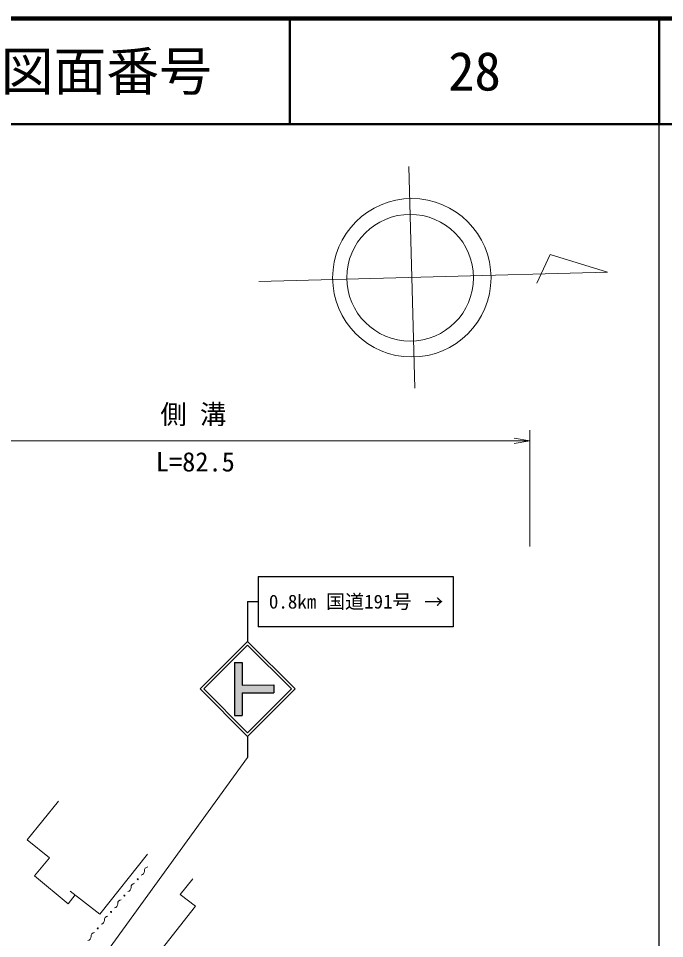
# Model space of a CAD drawing. Units: millimetres at full size, sheet at 1:1000; details may follow other scales. Extents: x 40000 to 680000, y 20000 to 380000.
# Drawn here: x 518294 to 579500, y 292860 to 380000 of the extents above; entities that cross this region are included whole.
import ezdxf
from ezdxf.enums import TextEntityAlignment as Align

# ---------------------------------------------------------------- set-up
doc = ezdxf.new("R2010")
doc.units = ezdxf.units.MM
doc.header["$LTSCALE"] = 1000
for name, color, linetype, lineweight in [('M-BGD', 7, 'Continuous', 13), ('M-BMK-SRVR', 3, 'Continuous', 13), ('M-STR-HTXT', 7, 'Continuous', 13), ('M-STR-STRC', 7, 'Continuous', 13), ('M-TTL', 2, 'Continuous', 140), ('M-TTL-BAND', 7, 'Continuous', 25), ('M-TTL-LINE', 7, 'Continuous', 50)]:
    doc.layers.add(name, color=color, linetype=linetype, lineweight=lineweight)
doc.layers.add('M-TTL-TXT', color=7, linetype='Continuous')
doc.styles.add('ＭＳ ゴシック', font='')
doc.styles.get('ＭＳ ゴシック').set_extended_font_data('MS Gothic')

# ---------------------------------------------------------------- blocks, each defined once
blk = doc.blocks.new('open_arrow')
at = {"color": 0, "linetype": 'Continuous', "lineweight": -2}
blk.add_lwpolyline([(7.5, 1.25), (0, 0), (7.5, -1.25)], dxfattribs=at)

msp = doc.modelspace()

# ---------------------------------------------------------------- hatches: boundary and pattern name
at = {"layer": 'M-STR-STRC'}
msp.add_hatch(color=256, dxfattribs=at).paths.add_polyline_path([(538748, 319000), (539498, 319000), (539498, 316875), (542498, 316876), (542498, 316126), (539498, 316125), (539499, 314000), (538749, 314000)])

# ---------------------------------------------------------------- linework, layer by layer
at = {"layer": 'M-BGD'}
for p, q in [((522089, 305859), (519126, 302206)), ((519126, 302206), (521226, 300515)), ((526023, 295174), (530533, 300856)), ((521226, 300515), (519812, 298813)), ((519812, 298813), (523016, 296163)), ((534813, 298534), (533620, 297028)), ((523209, 297343), (526023, 295174)), ((523016, 296163), (523675, 297000)), ((533620, 297028), (535057, 295942)), ((535057, 295942), (529815, 289289))]:
    msp.add_line(p, q, dxfattribs=at)
for centre in [(529599, 298484), (528336, 296933), (527073, 295382), (525811, 293831)]:
    msp.add_circle(centre, 50, dxfattribs=at)
for centre, start, end in [((529869, 299231), 277.24017, 4.4458), ((530592, 299287), 97.24017, 184.4458), ((529329, 297736), 97.24017, 184.4458), ((528606, 297680), 277.24017, 4.4458), ((528066, 296185), 97.24017, 184.4458), ((527343, 296129), 277.24017, 4.4458), ((526081, 294578), 277.24017, 4.4458), ((526803, 294635), 97.24017, 184.4458), ((524818, 293028), 277.24017, 4.4458), ((525540, 293084), 97.24017, 184.4458)]:
    msp.add_arc(centre, 362, start, end, dxfattribs=at)
at = {"layer": 'M-BMK-SRVR'}
for p, q in [((555277, 365977), (555838, 344983)), ((568664, 357637), (567390, 354920)), ((574082, 355975), (568664, 357637)), ((541062, 355093), (574082, 355975))]:
    msp.add_line(p, q, dxfattribs=at)
for centre, radius in [((555559, 355438), 7501), ((555401, 355443), 6000)]:
    msp.add_circle(centre, radius, dxfattribs=at)
at = {"layer": 'M-STR-HTXT'}
for p, q in [((566738, 330000), (566738, 341000)), ((503413, 340000), (566738, 340000))]:
    msp.add_line(p, q, dxfattribs=at)
at = {"layer": 'M-STR-STRC', "lineweight": 25}
for p, q in [((540997, 327145), (559476, 327148)), ((540997, 327145), (540998, 322395)), ((559476, 327148), (559477, 322398)), ((539998, 324770), (539998, 321001)), ((539998, 324770), (540998, 324770)), ((559477, 322398), (540998, 322395)), ((535499, 316500), (539998, 321001)), ((544499, 316501), (539998, 321001)), ((535852, 316500), (539998, 320647)), ((544146, 316501), (539998, 320647)), ((538748, 319000), (538749, 314000)), ((538748, 319000), (539498, 319000)), ((539498, 319000), (539498, 316875)), ((535499, 316500), (540000, 312000)), ((535852, 316500), (540000, 312354)), ((539498, 316875), (542498, 316876)), ((540000, 312354), (544146, 316501)), ((540000, 312000), (544499, 316501)), ((542498, 316876), (542498, 316126)), ((539498, 316125), (542498, 316126)), ((539498, 316125), (539499, 314000)), ((538749, 314000), (539499, 314000)), ((540000, 312000), (540000, 310000))]:
    msp.add_line(p, q, dxfattribs=at)
at = {"layer": 'M-STR-STRC'}
msp.add_line((518664, 280584), (540000, 310000), dxfattribs=at)
at = {"layer": 'M-TTL'}
msp.add_line((680000, 380000), (40000, 380000), dxfattribs=at)
at = {"layer": 'M-TTL-BAND'}
msp.add_line((579000, 20000), (579000, 370000), dxfattribs=at)
at = {"layer": 'M-TTL-LINE'}
for p, q in [((543997, 380000), (543997, 370000)), ((579000, 380000), (579000, 370000)), ((40000, 370000), (680000, 370000))]:
    msp.add_line(p, q, dxfattribs=at)

# ---------------------------------------------------------------- block references
at = {"layer": 'M-STR-HTXT', "xscale": 200, "yscale": 200, "rotation": 180}
msp.add_blockref('open_arrow', (566738, 340000), dxfattribs=at)

# ---------------------------------------------------------------- texts
at = {"layer": 'M-STR-HTXT', "style": 'ＭＳ ゴシック'}
msp.add_text('側 溝', height=1833, dxfattribs=at).set_placement((531742, 341042), align=Align.BOTTOM_LEFT)
msp.add_text('L=82.5', height=1833, dxfattribs=at).set_placement((535055, 336546), align=Align.BOTTOM_CENTER)
at = {"layer": 'M-STR-STRC', "style": 'ＭＳ ゴシック'}
for s, rotation, p in [('0.8km', 0.01, (544264, 324770)), ('国道191号', 0.01, (551485, 324772)), ('↑', 270.01, (557619, 324773))]:
    msp.add_text(s, height=1320, rotation=rotation, dxfattribs=at).set_placement(p, align=Align.MIDDLE_CENTER)
at = {"layer": 'M-TTL-TXT', "style": 'ＭＳ ゴシック'}
for s, p in [('図面番号', (526622, 375000)), ('28', (561497, 375000))]:
    msp.add_text(s, height=3666, dxfattribs=at).set_placement(p, align=Align.MIDDLE_CENTER)

doc.saveas('drawing.dxf')
